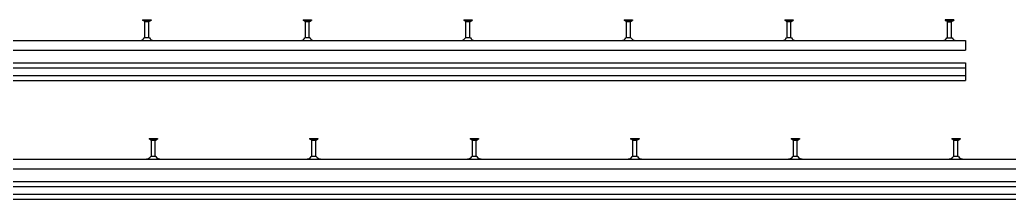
# Model space of a CAD drawing. Header units: millimetres. Extents: x -466 to 5678, y -7065 to 2232.
# Drawn here: x 1160 to 2701, y 245 to 524 of the extents above; entities that cross this region are included whole.
import ezdxf

# ---------------------------------------------------------------- set-up
doc = ezdxf.new("R2010")
doc.units = ezdxf.units.MM
doc.layers.add('HALFEN', color=2, linetype='CONTINUOUS')

msp = doc.modelspace()

# ---------------------------------------------------------------- linework, layer by layer
at = {"layer": 'HALFEN'}
for p, q in [((1351.2, 523.8), (1364.3, 523.8)), ((1351.2, 523.8), (1351.2, 522.6)), ((1364.3, 522.6), (1351.2, 522.6)), ((1354.5, 521), (1351.8, 522.6)), ((1354.7, 523.7), (1354.7, 522.7)), ((1354.8, 495.8), (1354.8, 520.5)), ((1360.5, 520.8), (1355, 520.8)), ((1360.8, 523.7), (1360.8, 522.7)), ((1360.8, 495.8), (1360.8, 520.5)), ((1361.1, 521), (1363.8, 522.6)), ((1364.3, 523.8), (1364.3, 522.6)), ((1601.2, 523.8), (1601.2, 522.6)), ((1601.2, 523.8), (1614.3, 523.8)), ((1614.3, 522.6), (1601.2, 522.6)), ((1604.5, 521), (1601.8, 522.6)), ((1604.7, 523.7), (1604.7, 522.7)), ((1604.8, 495.8), (1604.8, 520.5)), ((1610.5, 520.8), (1605, 520.8)), ((1610.8, 523.7), (1610.8, 522.7)), ((1610.8, 495.8), (1610.8, 520.5)), ((1611.1, 521), (1613.8, 522.6)), ((1614.3, 523.8), (1614.3, 522.6)), ((1851.2, 523.8), (1864.3, 523.8)), ((1851.2, 523.8), (1851.2, 522.6)), ((1864.3, 522.6), (1851.2, 522.6)), ((1854.5, 521), (1851.8, 522.6)), ((1854.7, 523.7), (1854.7, 522.7)), ((1854.8, 495.8), (1854.8, 520.5)), ((1860.5, 520.8), (1855, 520.8)), ((1860.8, 523.7), (1860.8, 522.7)), ((1860.8, 495.8), (1860.8, 520.5)), ((1861.1, 521), (1863.8, 522.6)), ((1864.3, 523.8), (1864.3, 522.6)), ((2101.2, 523.8), (2101.2, 522.6)), ((2101.2, 523.8), (2114.3, 523.8)), ((2114.3, 522.6), (2101.2, 522.6)), ((2104.5, 521), (2101.8, 522.6)), ((2104.7, 523.7), (2104.7, 522.7)), ((2104.8, 495.8), (2104.8, 520.5)), ((2110.5, 520.8), (2105, 520.8)), ((2110.8, 523.7), (2110.8, 522.7)), ((2110.8, 495.8), (2110.8, 520.5)), ((2111.1, 521), (2113.8, 522.6)), ((2114.3, 523.8), (2114.3, 522.6)), ((2351.2, 523.8), (2364.3, 523.8)), ((2351.2, 523.8), (2351.2, 522.6)), ((2364.3, 522.6), (2351.2, 522.6)), ((2354.5, 521), (2351.8, 522.6)), ((2354.7, 523.7), (2354.7, 522.7)), ((2354.8, 495.8), (2354.8, 520.5)), ((2360.5, 520.8), (2355, 520.8)), ((2360.8, 523.7), (2360.8, 522.7)), ((2360.8, 495.8), (2360.8, 520.5)), ((2361.1, 521), (2363.8, 522.6)), ((2364.3, 523.8), (2364.3, 522.6)), ((2601.2, 523.8), (2601.2, 522.6)), ((2614.3, 523.8), (2601.2, 523.8)), ((2601.2, 522.6), (2614.3, 522.6)), ((2604.5, 521), (2601.8, 522.6)), ((2604.7, 523.7), (2604.7, 522.7)), ((2604.8, 495.8), (2604.8, 520.5)), ((2605, 520.8), (2610.5, 520.8)), ((2610.8, 523.7), (2610.8, 522.7)), ((2610.8, 495.8), (2610.8, 520.5)), ((2611.1, 521), (2613.8, 522.6)), ((2614.3, 523.8), (2614.3, 522.6)), ((1361.7, 495.8), (1353.8, 495.8)), ((1611.7, 495.8), (1603.8, 495.8)), ((1861.7, 495.8), (1853.8, 495.8)), ((2111.7, 495.8), (2103.8, 495.8)), ((2361.7, 495.8), (2353.8, 495.8)), ((2603.8, 495.8), (2611.7, 495.8)), ((-417.2, 491.8), (2632.8, 491.8)), ((2632.8, 491.8), (2632.8, 476.8)), ((-417.2, 476.8), (2632.8, 476.8)), ((-417.2, 456.8), (2632.8, 456.8)), ((-417.2, 449.1), (2632.8, 449.1)), ((2632.8, 456.8), (2632.8, 429.3)), ((-417.2, 437.1), (2632.8, 437.1)), ((-417.2, 429.3), (2632.8, 429.3)), ((1361.2, 339.3), (1374.3, 339.3)), ((1361.2, 339.3), (1361.2, 338.1)), ((1364.7, 339.2), (1364.7, 338.2)), ((1370.8, 339.2), (1370.8, 338.2)), ((1374.3, 339.3), (1374.3, 338.1)), ((1611.2, 339.3), (1624.3, 339.3)), ((1611.2, 339.3), (1611.2, 338.1)), ((1614.7, 339.2), (1614.7, 338.2)), ((1620.8, 339.2), (1620.8, 338.2)), ((1624.3, 339.3), (1624.3, 338.1)), ((1861.2, 339.3), (1874.3, 339.3)), ((1861.2, 339.3), (1861.2, 338.1)), ((1864.7, 339.2), (1864.7, 338.2)), ((1870.8, 339.2), (1870.8, 338.2)), ((1874.3, 339.3), (1874.3, 338.1)), ((2111.2, 339.3), (2124.3, 339.3)), ((2111.2, 339.3), (2111.2, 338.1)), ((2114.7, 339.2), (2114.7, 338.2)), ((2120.8, 339.2), (2120.8, 338.2)), ((2124.3, 339.3), (2124.3, 338.1)), ((2361.2, 339.3), (2374.3, 339.3)), ((2361.2, 339.3), (2361.2, 338.1)), ((2364.7, 339.2), (2364.7, 338.2)), ((2370.8, 339.2), (2370.8, 338.2)), ((2374.3, 339.3), (2374.3, 338.1)), ((2611.2, 339.3), (2624.3, 339.3)), ((2611.2, 339.3), (2611.2, 338.1)), ((2614.7, 339.2), (2614.7, 338.2)), ((2620.8, 339.2), (2620.8, 338.2)), ((2624.3, 339.3), (2624.3, 338.1)), ((1374.3, 338.1), (1361.2, 338.1)), ((1364.5, 336.5), (1361.8, 338.1)), ((1364.8, 311.3), (1364.8, 336)), ((1370.5, 336.3), (1365, 336.3)), ((1370.8, 311.3), (1370.8, 336)), ((1371.1, 336.5), (1373.8, 338.1)), ((1624.3, 338.1), (1611.2, 338.1)), ((1614.5, 336.5), (1611.8, 338.1)), ((1614.8, 311.3), (1614.8, 336)), ((1620.5, 336.3), (1615, 336.3)), ((1620.8, 311.3), (1620.8, 336)), ((1621.1, 336.5), (1623.8, 338.1)), ((1874.3, 338.1), (1861.2, 338.1)), ((1864.5, 336.5), (1861.8, 338.1)), ((1864.8, 311.3), (1864.8, 336)), ((1870.5, 336.3), (1865, 336.3)), ((1870.8, 311.3), (1870.8, 336)), ((1871.1, 336.5), (1873.8, 338.1)), ((2124.3, 338.1), (2111.2, 338.1)), ((2114.5, 336.5), (2111.8, 338.1)), ((2114.8, 311.3), (2114.8, 336)), ((2120.5, 336.3), (2115, 336.3)), ((2120.8, 311.3), (2120.8, 336)), ((2121.1, 336.5), (2123.8, 338.1)), ((2374.3, 338.1), (2361.2, 338.1)), ((2364.5, 336.5), (2361.8, 338.1)), ((2364.8, 311.3), (2364.8, 336)), ((2370.5, 336.3), (2365, 336.3)), ((2370.8, 311.3), (2370.8, 336)), ((2371.1, 336.5), (2373.8, 338.1)), ((2624.3, 338.1), (2611.2, 338.1)), ((2614.5, 336.5), (2611.8, 338.1)), ((2614.8, 311.3), (2614.8, 336)), ((2620.5, 336.3), (2615, 336.3)), ((2620.8, 311.3), (2620.8, 336)), ((2621.1, 336.5), (2623.8, 338.1)), ((1371.7, 311.3), (1363.8, 311.3)), ((1621.7, 311.3), (1613.8, 311.3)), ((1871.7, 311.3), (1863.8, 311.3)), ((2121.7, 311.3), (2113.8, 311.3)), ((2371.7, 311.3), (2363.8, 311.3)), ((2621.7, 311.3), (2613.8, 311.3)), ((-417.2, 307.3), (5652.8, 307.3)), ((-417.2, 292.3), (5652.8, 292.3)), ((-417.2, 272.3), (5652.8, 272.3)), ((-417.2, 264.6), (5652.8, 264.6)), ((-417.2, 252.6), (5652.8, 252.6)), ((-417.2, 244.8), (5652.8, 244.8))]:
    msp.add_line(p, q, dxfattribs=at)
for centre, radius, start, end in [((1354.2, 520.5), 0.6, 0, 60), ((1361.4, 520.5), 0.6, 120, 180), ((1604.2, 520.5), 0.6, 0, 60), ((1611.4, 520.5), 0.6, 120, 180), ((1854.2, 520.5), 0.6, 0, 60), ((1861.4, 520.5), 0.6, 120, 180), ((2104.2, 520.5), 0.6, 0, 60), ((2111.4, 520.5), 0.6, 120, 180), ((2354.2, 520.5), 0.6, 0, 60), ((2361.4, 520.5), 0.6, 120, 180), ((2604.2, 520.5), 0.6, 0, 60), ((2611.4, 520.5), 0.6, 120, 180), ((1347.4, 499), 7.14, 268.7969, 333.9123), ((1368.1, 499), 7.14, 206.0877, 271.2031), ((1597.4, 499), 7.14, 268.7969, 333.9123), ((1618.1, 499), 7.14, 206.0877, 271.2031), ((1847.4, 499), 7.14, 268.7969, 333.9123), ((1868.1, 499), 7.14, 206.0877, 271.2031), ((2097.4, 499), 7.14, 268.7969, 333.9123), ((2118.1, 499), 7.14, 206.0877, 271.2031), ((2347.4, 499), 7.14, 268.7969, 333.9123), ((2368.1, 499), 7.14, 206.0877, 271.2031), ((2597.4, 499), 7.14, 268.7969, 333.9123), ((2618.1, 499), 7.14, 206.0877, 271.2031), ((1364.2, 336), 0.6, 0, 60), ((1371.4, 336), 0.6, 120, 180), ((1614.2, 336), 0.6, 0, 60), ((1621.4, 336), 0.6, 120, 180), ((1864.2, 336), 0.6, 0, 60), ((1871.4, 336), 0.6, 120, 180), ((2114.2, 336), 0.6, 0, 60), ((2121.4, 336), 0.6, 120, 180), ((2364.2, 336), 0.6, 0, 60), ((2371.4, 336), 0.6, 120, 180), ((2614.2, 336), 0.6, 0, 60), ((2621.4, 336), 0.6, 120, 180), ((1357.4, 314.5), 7.14, 268.7969, 333.9123), ((1378.1, 314.5), 7.14, 206.0877, 271.2031), ((1607.4, 314.5), 7.14, 268.7969, 333.9123), ((1628.1, 314.5), 7.14, 206.0877, 271.2031), ((1857.4, 314.5), 7.14, 268.7969, 333.9123), ((1878.1, 314.5), 7.14, 206.0877, 271.2031), ((2107.4, 314.5), 7.14, 268.7969, 333.9123), ((2128.1, 314.5), 7.14, 206.0877, 271.2031), ((2357.4, 314.5), 7.14, 268.7969, 333.9123), ((2378.1, 314.5), 7.14, 206.0877, 271.2031), ((2607.4, 314.5), 7.14, 268.7969, 333.9123), ((2628.1, 314.5), 7.14, 206.0877, 271.2031)]:
    msp.add_arc(centre, radius, start, end, dxfattribs=at)

doc.saveas('drawing.dxf')
